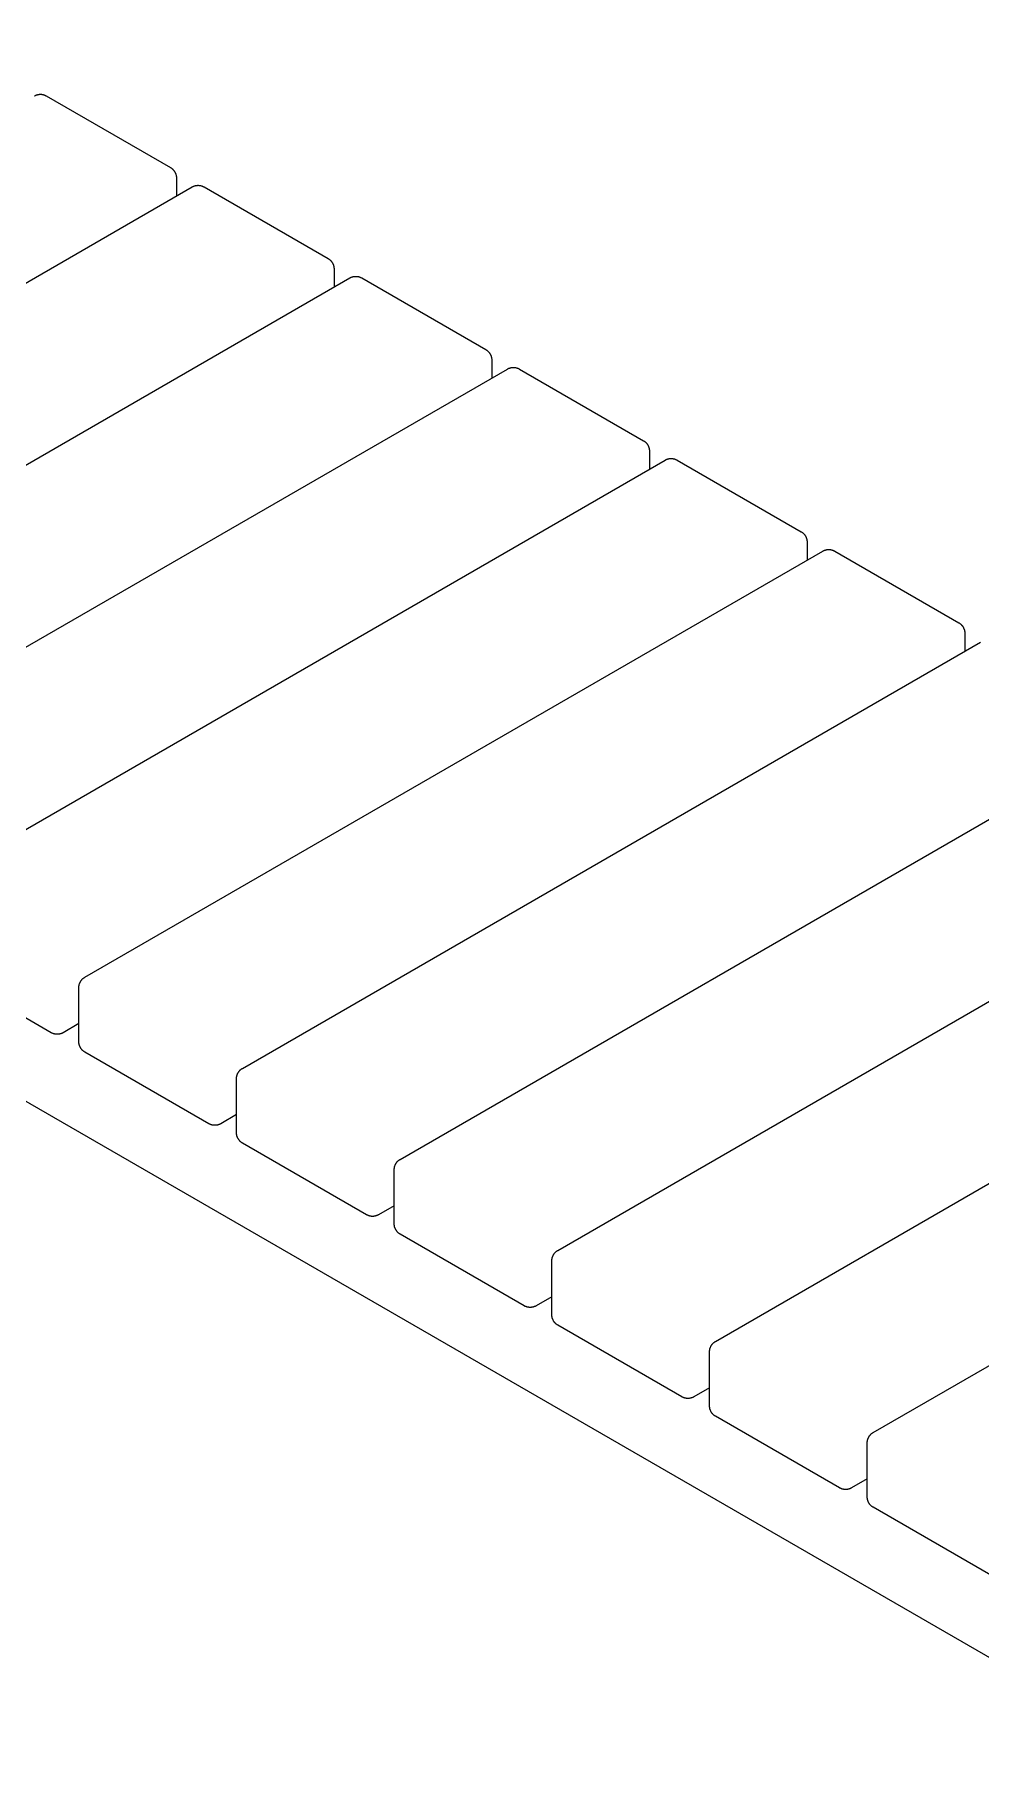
# Model space of a CAD drawing. Header units: millimetres. Extents: x -152 to 4236, y -557 to 2576.
# Drawn here: x 3618.2 to 3880.5, y 649.6 to 1127.5 of the extents above; entities that cross this region are included whole.
import ezdxf

# ---------------------------------------------------------------- set-up
doc = ezdxf.new("R2010")
doc.units = ezdxf.units.MM
doc.layers.add('ZANO_R', color=7, linetype='Continuous', lineweight=0)

msp = doc.modelspace()

# ---------------------------------------------------------------- linework, layer by layer
at = {"layer": 'ZANO_R'}
for p, q in [((3103.58, 1127.55), (3931.41, 649.6)), ((3618.17, 1110.53), (3618.26, 1110.58)), ((3618.26, 1110.58), (3618.36, 1110.63)), ((3618.36, 1110.63), (3618.46, 1110.68)), ((3618.46, 1110.68), (3618.56, 1110.72)), ((3618.56, 1110.72), (3618.67, 1110.76)), ((3618.67, 1110.76), (3618.77, 1110.8)), ((3618.77, 1110.8), (3618.88, 1110.83)), ((3618.88, 1110.83), (3618.99, 1110.86)), ((3618.99, 1110.86), (3619.09, 1110.89)), ((3619.09, 1110.89), (3619.2, 1110.91)), ((3619.2, 1110.91), (3619.31, 1110.93)), ((3619.31, 1110.93), (3619.42, 1110.95)), ((3619.42, 1110.95), (3619.53, 1110.96)), ((3619.53, 1110.96), (3619.64, 1110.96)), ((3619.64, 1110.96), (3619.75, 1110.97)), ((3619.75, 1110.97), (3619.87, 1110.97)), ((3619.87, 1110.97), (3619.98, 1110.96)), ((3619.98, 1110.96), (3620.09, 1110.96)), ((3620.09, 1110.96), (3620.2, 1110.95)), ((3620.2, 1110.95), (3620.31, 1110.93)), ((3620.31, 1110.93), (3620.42, 1110.91)), ((3620.42, 1110.91), (3620.53, 1110.89)), ((3620.53, 1110.89), (3620.63, 1110.86)), ((3620.63, 1110.86), (3620.74, 1110.83)), ((3620.74, 1110.83), (3620.85, 1110.8)), ((3620.85, 1110.8), (3620.95, 1110.76)), ((3620.95, 1110.76), (3621.06, 1110.72)), ((3621.06, 1110.72), (3621.16, 1110.68)), ((3621.16, 1110.68), (3621.26, 1110.63)), ((3621.26, 1110.63), (3621.36, 1110.58)), ((3621.36, 1110.58), (3621.45, 1110.53)), ((3621.45, 1110.53), (3655.87, 1090.66)), ((3655.87, 1090.66), (3655.96, 1090.6)), ((3655.96, 1090.6), (3656.06, 1090.54)), ((3656.06, 1090.54), (3656.15, 1090.48)), ((3656.15, 1090.48), (3656.24, 1090.41)), ((3656.24, 1090.41), (3656.32, 1090.34)), ((3656.32, 1090.34), (3656.41, 1090.27)), ((3656.41, 1090.27), (3656.49, 1090.19)), ((3656.49, 1090.19), (3656.57, 1090.12)), ((3656.57, 1090.12), (3656.65, 1090.04)), ((3656.65, 1090.04), (3656.72, 1089.95)), ((3656.72, 1089.95), (3656.79, 1089.87)), ((3656.79, 1089.87), (3656.86, 1089.78)), ((3656.86, 1089.78), (3656.92, 1089.69)), ((3457.25, 967.14), (3661.88, 1085.29)), ((3656.92, 1089.69), (3656.99, 1089.6)), ((3656.99, 1089.6), (3657.04, 1089.5)), ((3657.04, 1089.5), (3657.1, 1089.41)), ((3657.1, 1089.41), (3657.15, 1089.31)), ((3657.15, 1089.31), (3657.2, 1089.21)), ((3657.2, 1089.21), (3657.25, 1089.11)), ((3657.25, 1089.11), (3657.29, 1089)), ((3657.29, 1089), (3657.33, 1088.9)), ((3657.33, 1088.9), (3657.36, 1088.8)), ((3657.36, 1088.8), (3657.39, 1088.69)), ((3657.39, 1088.69), (3657.42, 1088.58)), ((3657.42, 1088.58), (3657.45, 1088.47)), ((3657.45, 1088.47), (3657.47, 1088.36)), ((3657.47, 1088.36), (3657.48, 1088.25)), ((3657.48, 1088.25), (3657.5, 1088.14)), ((3657.5, 1088.14), (3657.51, 1088.03)), ((3657.51, 1088.03), (3657.51, 1087.92)), ((3657.51, 1087.92), (3657.51, 1087.81)), ((3657.51, 1087.81), (3657.51, 1082.77)), ((3661.88, 1085.29), (3661.98, 1085.34)), ((3661.98, 1085.34), (3662.08, 1085.39)), ((3662.08, 1085.39), (3662.18, 1085.44)), ((3662.18, 1085.44), (3662.28, 1085.48)), ((3662.28, 1085.48), (3662.38, 1085.52)), ((3662.38, 1085.52), (3662.49, 1085.56)), ((3662.49, 1085.56), (3662.6, 1085.59)), ((3662.6, 1085.59), (3662.7, 1085.62)), ((3662.7, 1085.62), (3662.81, 1085.65)), ((3662.81, 1085.65), (3662.92, 1085.67)), ((3662.92, 1085.67), (3663.03, 1085.69)), ((3663.03, 1085.69), (3663.14, 1085.71)), ((3663.14, 1085.71), (3663.25, 1085.72)), ((3663.25, 1085.72), (3663.36, 1085.72)), ((3663.36, 1085.72), (3663.47, 1085.73)), ((3663.47, 1085.73), (3663.58, 1085.73)), ((3663.58, 1085.73), (3663.69, 1085.72)), ((3663.69, 1085.72), (3663.8, 1085.72)), ((3663.8, 1085.72), (3663.91, 1085.71)), ((3663.91, 1085.71), (3664.02, 1085.69)), ((3664.02, 1085.69), (3664.13, 1085.67)), ((3664.13, 1085.67), (3664.24, 1085.65)), ((3664.24, 1085.65), (3664.35, 1085.62)), ((3664.35, 1085.62), (3664.46, 1085.59)), ((3664.46, 1085.59), (3664.56, 1085.56)), ((3664.56, 1085.56), (3664.67, 1085.52)), ((3664.67, 1085.52), (3664.77, 1085.48)), ((3664.77, 1085.48), (3664.87, 1085.44)), ((3664.87, 1085.44), (3664.97, 1085.39)), ((3664.97, 1085.39), (3665.07, 1085.34)), ((3665.07, 1085.34), (3665.17, 1085.29)), ((3665.17, 1085.29), (3699.59, 1065.42)), ((3699.59, 1065.42), (3699.68, 1065.36)), ((3699.68, 1065.36), (3699.77, 1065.3)), ((3699.77, 1065.3), (3699.87, 1065.24)), ((3699.87, 1065.24), (3699.95, 1065.17)), ((3699.95, 1065.17), (3700.04, 1065.1)), ((3700.04, 1065.1), (3700.13, 1065.03)), ((3700.13, 1065.03), (3700.21, 1064.95)), ((3700.21, 1064.95), (3700.29, 1064.88)), ((3700.29, 1064.88), (3700.36, 1064.8)), ((3700.36, 1064.8), (3700.44, 1064.71)), ((3700.44, 1064.71), (3700.51, 1064.63)), ((3700.51, 1064.63), (3700.58, 1064.54)), ((3700.58, 1064.54), (3700.64, 1064.45)), ((3700.64, 1064.45), (3700.7, 1064.36)), ((3700.7, 1064.36), (3700.76, 1064.26)), ((3700.76, 1064.26), (3700.82, 1064.17)), ((3700.82, 1064.17), (3700.87, 1064.07)), ((3700.87, 1064.07), (3700.92, 1063.97)), ((3700.92, 1063.97), (3700.96, 1063.87)), ((3700.96, 1063.87), (3701.01, 1063.76)), ((3701.01, 1063.76), (3701.04, 1063.66)), ((3701.04, 1063.66), (3701.08, 1063.56)), ((3701.08, 1063.56), (3701.11, 1063.45)), ((3701.11, 1063.45), (3701.14, 1063.34)), ((3701.14, 1063.34), (3701.16, 1063.23)), ((3701.16, 1063.23), (3701.18, 1063.12)), ((3701.18, 1063.12), (3701.2, 1063.01)), ((3701.2, 1063.01), (3701.21, 1062.9)), ((3701.21, 1062.9), (3701.22, 1062.79)), ((3701.22, 1062.79), (3701.23, 1062.68)), ((3701.23, 1062.68), (3701.23, 1062.57)), ((3701.23, 1062.57), (3701.23, 1057.53)), ((3500.97, 941.9), (3705.6, 1060.05)), ((3705.6, 1060.05), (3705.7, 1060.1)), ((3705.7, 1060.1), (3705.79, 1060.15)), ((3705.79, 1060.15), (3705.9, 1060.2)), ((3705.9, 1060.2), (3706, 1060.24)), ((3706, 1060.24), (3706.1, 1060.28)), ((3706.1, 1060.28), (3706.21, 1060.32)), ((3706.21, 1060.32), (3706.31, 1060.35)), ((3706.31, 1060.35), (3706.42, 1060.38)), ((3706.42, 1060.38), (3706.53, 1060.41)), ((3706.53, 1060.41), (3706.64, 1060.43)), ((3706.64, 1060.43), (3706.75, 1060.45)), ((3706.75, 1060.45), (3706.86, 1060.47)), ((3706.86, 1060.47), (3706.97, 1060.48)), ((3706.97, 1060.48), (3707.08, 1060.48)), ((3707.08, 1060.48), (3707.19, 1060.49)), ((3707.19, 1060.49), (3707.3, 1060.49)), ((3707.3, 1060.49), (3707.41, 1060.48)), ((3707.41, 1060.48), (3707.52, 1060.48)), ((3707.52, 1060.48), (3707.63, 1060.47)), ((3707.63, 1060.47), (3707.74, 1060.45)), ((3707.74, 1060.45), (3707.85, 1060.43)), ((3707.85, 1060.43), (3707.96, 1060.41)), ((3707.96, 1060.41), (3708.07, 1060.38)), ((3708.07, 1060.38), (3708.17, 1060.35)), ((3708.17, 1060.35), (3708.28, 1060.32)), ((3708.28, 1060.32), (3708.39, 1060.28)), ((3708.39, 1060.28), (3708.49, 1060.24)), ((3708.49, 1060.24), (3708.59, 1060.2)), ((3708.59, 1060.2), (3708.69, 1060.15)), ((3708.69, 1060.15), (3708.79, 1060.1)), ((3708.79, 1060.1), (3708.89, 1060.05)), ((3708.89, 1060.05), (3743.3, 1040.18)), ((3743.3, 1040.18), (3743.4, 1040.12)), ((3743.4, 1040.12), (3743.49, 1040.06)), ((3743.49, 1040.06), (3743.58, 1040)), ((3743.58, 1040), (3743.67, 1039.93)), ((3743.67, 1039.93), (3743.76, 1039.86)), ((3743.76, 1039.86), (3743.84, 1039.79)), ((3743.84, 1039.79), (3743.92, 1039.71)), ((3743.92, 1039.71), (3744, 1039.64)), ((3744, 1039.64), (3744.08, 1039.56)), ((3744.08, 1039.56), (3744.15, 1039.47)), ((3744.15, 1039.47), (3744.22, 1039.39)), ((3744.22, 1039.39), (3744.29, 1039.3)), ((3744.29, 1039.3), (3744.36, 1039.21)), ((3744.36, 1039.21), (3744.42, 1039.12)), ((3744.42, 1039.12), (3744.48, 1039.02)), ((3744.48, 1039.02), (3744.53, 1038.93)), ((3744.53, 1038.93), (3744.59, 1038.83)), ((3744.59, 1038.83), (3744.64, 1038.73)), ((3744.64, 1038.73), (3744.68, 1038.63)), ((3744.68, 1038.63), (3744.72, 1038.52)), ((3744.72, 1038.52), (3744.76, 1038.42)), ((3744.76, 1038.42), (3744.8, 1038.32)), ((3744.8, 1038.32), (3744.83, 1038.21)), ((3744.83, 1038.21), (3744.86, 1038.1)), ((3744.86, 1038.1), (3744.88, 1037.99)), ((3744.88, 1037.99), (3744.9, 1037.88)), ((3744.9, 1037.88), (3744.92, 1037.77)), ((3744.92, 1037.77), (3744.93, 1037.66)), ((3744.93, 1037.66), (3744.94, 1037.55)), ((3744.94, 1037.55), (3744.95, 1037.44)), ((3744.95, 1037.44), (3744.95, 1037.33)), ((3744.95, 1037.33), (3744.95, 1032.29)), ((3544.68, 916.66), (3749.32, 1034.81)), ((3749.32, 1034.81), (3749.41, 1034.86)), ((3749.41, 1034.86), (3749.51, 1034.91)), ((3749.51, 1034.91), (3749.61, 1034.96)), ((3749.61, 1034.96), (3749.71, 1035)), ((3749.71, 1035), (3749.82, 1035.04)), ((3749.82, 1035.04), (3749.92, 1035.08)), ((3749.92, 1035.08), (3750.03, 1035.11)), ((3750.03, 1035.11), (3750.14, 1035.14)), ((3750.14, 1035.14), (3750.24, 1035.17)), ((3750.24, 1035.17), (3750.35, 1035.19)), ((3750.35, 1035.19), (3750.46, 1035.21)), ((3750.46, 1035.21), (3750.57, 1035.23)), ((3750.57, 1035.23), (3750.68, 1035.24)), ((3750.68, 1035.24), (3750.79, 1035.24)), ((3750.79, 1035.24), (3750.9, 1035.25)), ((3750.9, 1035.25), (3751.02, 1035.25)), ((3751.02, 1035.25), (3751.13, 1035.24)), ((3751.13, 1035.24), (3751.24, 1035.24)), ((3751.24, 1035.24), (3751.35, 1035.23)), ((3751.35, 1035.23), (3751.46, 1035.21)), ((3751.46, 1035.21), (3751.57, 1035.19)), ((3751.57, 1035.19), (3751.68, 1035.17)), ((3751.68, 1035.17), (3751.78, 1035.14)), ((3751.78, 1035.14), (3751.89, 1035.11)), ((3751.89, 1035.11), (3752, 1035.08)), ((3752, 1035.08), (3752.1, 1035.04)), ((3752.1, 1035.04), (3752.21, 1035)), ((3752.21, 1035), (3752.31, 1034.96)), ((3752.31, 1034.96), (3752.41, 1034.91)), ((3752.41, 1034.91), (3752.51, 1034.86)), ((3752.51, 1034.86), (3752.6, 1034.81)), ((3752.6, 1034.81), (3787.02, 1014.94)), ((3787.02, 1014.94), (3787.11, 1014.88)), ((3787.11, 1014.88), (3787.21, 1014.82)), ((3787.21, 1014.82), (3787.3, 1014.76)), ((3787.3, 1014.76), (3787.39, 1014.69)), ((3787.39, 1014.69), (3787.47, 1014.62)), ((3787.47, 1014.62), (3787.56, 1014.55)), ((3787.56, 1014.55), (3787.64, 1014.47)), ((3787.64, 1014.47), (3787.72, 1014.4)), ((3787.72, 1014.4), (3787.8, 1014.32)), ((3787.8, 1014.32), (3787.87, 1014.23)), ((3787.87, 1014.23), (3787.94, 1014.15)), ((3787.94, 1014.15), (3788.01, 1014.06)), ((3788.01, 1014.06), (3788.07, 1013.97)), ((3788.07, 1013.97), (3788.14, 1013.88)), ((3788.14, 1013.88), (3788.2, 1013.78)), ((3788.2, 1013.78), (3788.25, 1013.69)), ((3788.25, 1013.69), (3788.3, 1013.59)), ((3788.3, 1013.59), (3788.35, 1013.49)), ((3788.35, 1013.49), (3788.4, 1013.39)), ((3788.4, 1013.39), (3788.44, 1013.28)), ((3788.44, 1013.28), (3788.48, 1013.18)), ((3588.4, 891.42), (3793.03, 1009.57)), ((3788.48, 1013.18), (3788.51, 1013.08)), ((3788.51, 1013.08), (3788.54, 1012.97)), ((3788.54, 1012.97), (3788.57, 1012.86)), ((3788.57, 1012.86), (3788.6, 1012.75)), ((3788.6, 1012.75), (3788.62, 1012.64)), ((3788.62, 1012.64), (3788.63, 1012.53)), ((3788.63, 1012.53), (3788.65, 1012.42)), ((3788.65, 1012.42), (3788.66, 1012.31)), ((3788.66, 1012.31), (3788.66, 1012.2)), ((3788.66, 1012.2), (3788.66, 1012.09)), ((3788.66, 1012.09), (3788.66, 1007.05)), ((3793.03, 1009.57), (3793.13, 1009.62)), ((3793.13, 1009.62), (3793.23, 1009.67)), ((3793.23, 1009.67), (3793.33, 1009.72)), ((3793.33, 1009.72), (3793.43, 1009.76)), ((3793.43, 1009.76), (3793.53, 1009.8)), ((3793.53, 1009.8), (3793.64, 1009.84)), ((3793.64, 1009.84), (3793.75, 1009.87)), ((3793.75, 1009.87), (3793.85, 1009.9)), ((3793.85, 1009.9), (3793.96, 1009.93)), ((3793.96, 1009.93), (3794.07, 1009.95)), ((3794.07, 1009.95), (3794.18, 1009.97)), ((3794.18, 1009.97), (3794.29, 1009.99)), ((3794.29, 1009.99), (3794.4, 1010)), ((3794.4, 1010), (3794.51, 1010.01)), ((3794.51, 1010.01), (3794.62, 1010.01)), ((3794.62, 1010.01), (3794.73, 1010.01)), ((3794.73, 1010.01), (3794.84, 1010.01)), ((3794.84, 1010.01), (3794.95, 1010)), ((3794.95, 1010), (3795.06, 1009.99)), ((3795.06, 1009.99), (3795.17, 1009.97)), ((3795.17, 1009.97), (3795.28, 1009.95)), ((3795.28, 1009.95), (3795.39, 1009.93)), ((3795.39, 1009.93), (3795.5, 1009.9)), ((3795.5, 1009.9), (3795.61, 1009.87)), ((3795.61, 1009.87), (3795.71, 1009.84)), ((3795.71, 1009.84), (3795.82, 1009.8)), ((3795.82, 1009.8), (3795.92, 1009.76)), ((3795.92, 1009.76), (3796.02, 1009.72)), ((3796.02, 1009.72), (3796.13, 1009.67)), ((3796.13, 1009.67), (3796.22, 1009.62)), ((3796.22, 1009.62), (3796.32, 1009.57)), ((3796.32, 1009.57), (3830.74, 989.7)), ((3830.74, 989.7), (3830.83, 989.64)), ((3830.83, 989.64), (3830.92, 989.58)), ((3830.92, 989.58), (3831.02, 989.52)), ((3831.02, 989.52), (3831.11, 989.45)), ((3831.11, 989.45), (3831.19, 989.38)), ((3831.19, 989.38), (3831.28, 989.31)), ((3831.28, 989.31), (3831.36, 989.23)), ((3831.36, 989.23), (3831.44, 989.16)), ((3831.44, 989.16), (3831.51, 989.08)), ((3831.51, 989.08), (3831.59, 988.99)), ((3831.59, 988.99), (3831.66, 988.91)), ((3831.66, 988.91), (3831.73, 988.82)), ((3831.73, 988.82), (3831.79, 988.73)), ((3831.79, 988.73), (3831.85, 988.64)), ((3831.85, 988.64), (3831.91, 988.54)), ((3831.91, 988.54), (3831.97, 988.45)), ((3831.97, 988.45), (3832.02, 988.35)), ((3832.02, 988.35), (3832.07, 988.25)), ((3832.07, 988.25), (3832.11, 988.15)), ((3832.11, 988.15), (3832.16, 988.05)), ((3832.16, 988.05), (3832.19, 987.94)), ((3832.19, 987.94), (3832.23, 987.84)), ((3832.23, 987.84), (3832.26, 987.73)), ((3832.26, 987.73), (3832.29, 987.62)), ((3832.29, 987.62), (3832.31, 987.51)), ((3832.31, 987.51), (3832.33, 987.4)), ((3832.33, 987.4), (3832.35, 987.29)), ((3832.35, 987.29), (3832.36, 987.18)), ((3832.36, 987.18), (3832.37, 987.07)), ((3832.37, 987.07), (3832.38, 986.96)), ((3832.38, 986.96), (3832.38, 986.85)), ((3832.38, 986.85), (3832.38, 981.81)), ((3837.25, 984.56), (3837.36, 984.6)), ((3837.36, 984.6), (3837.46, 984.63)), ((3837.46, 984.63), (3837.57, 984.66)), ((3837.57, 984.66), (3837.68, 984.69)), ((3837.68, 984.69), (3837.79, 984.71)), ((3837.79, 984.71), (3837.9, 984.73)), ((3837.9, 984.73), (3838.01, 984.75)), ((3838.01, 984.75), (3838.12, 984.76)), ((3838.12, 984.76), (3838.23, 984.77)), ((3838.23, 984.77), (3838.34, 984.77)), ((3838.34, 984.77), (3838.45, 984.77)), ((3838.45, 984.77), (3838.56, 984.77)), ((3838.56, 984.77), (3838.67, 984.76)), ((3838.67, 984.76), (3838.78, 984.75)), ((3838.78, 984.75), (3838.89, 984.73)), ((3838.89, 984.73), (3839, 984.71)), ((3839, 984.71), (3839.11, 984.69)), ((3839.11, 984.69), (3839.22, 984.66)), ((3839.22, 984.66), (3839.32, 984.63)), ((3839.32, 984.63), (3839.43, 984.6)), ((3839.43, 984.6), (3839.54, 984.56)), ((3632.12, 866.18), (3836.75, 984.33)), ((3836.75, 984.33), (3836.85, 984.38)), ((3836.85, 984.38), (3836.95, 984.43)), ((3836.95, 984.43), (3837.05, 984.48)), ((3837.05, 984.48), (3837.15, 984.52)), ((3837.15, 984.52), (3837.25, 984.56)), ((3839.54, 984.56), (3839.64, 984.52)), ((3839.64, 984.52), (3839.74, 984.48)), ((3839.74, 984.48), (3839.84, 984.43)), ((3839.84, 984.43), (3839.94, 984.38)), ((3839.94, 984.38), (3840.04, 984.33)), ((3840.04, 984.33), (3874.45, 964.46)), ((3874.45, 964.46), (3874.55, 964.4)), ((3874.55, 964.4), (3874.64, 964.34)), ((3874.64, 964.34), (3874.73, 964.28)), ((3874.73, 964.28), (3874.82, 964.21)), ((3874.82, 964.21), (3874.91, 964.14)), ((3874.91, 964.14), (3874.99, 964.07)), ((3874.99, 964.07), (3875.07, 963.99)), ((3875.07, 963.99), (3875.15, 963.92)), ((3875.15, 963.92), (3875.23, 963.84)), ((3875.23, 963.84), (3875.3, 963.75)), ((3875.3, 963.75), (3875.38, 963.67)), ((3875.38, 963.67), (3875.44, 963.58)), ((3875.44, 963.58), (3875.51, 963.49)), ((3875.51, 963.49), (3875.57, 963.4)), ((3875.57, 963.4), (3875.63, 963.3)), ((3875.63, 963.3), (3875.68, 963.21)), ((3875.68, 963.21), (3875.74, 963.11)), ((3875.74, 963.11), (3875.79, 963.01)), ((3875.79, 963.01), (3875.83, 962.91)), ((3875.83, 962.91), (3875.87, 962.81)), ((3875.87, 962.81), (3875.91, 962.7)), ((3875.91, 962.7), (3875.95, 962.6)), ((3875.95, 962.6), (3875.98, 962.49)), ((3875.98, 962.49), (3876.01, 962.38)), ((3876.01, 962.38), (3876.03, 962.27)), ((3876.03, 962.27), (3876.05, 962.16)), ((3876.05, 962.16), (3876.07, 962.05)), ((3876.07, 962.05), (3876.08, 961.94)), ((3876.08, 961.94), (3876.09, 961.83)), ((3876.09, 961.83), (3876.1, 961.72)), ((3876.1, 961.72), (3876.1, 961.61)), ((3876.1, 961.61), (3876.1, 956.57)), ((3675.83, 840.94), (3880.47, 959.09)), ((3719.55, 815.7), (3924.18, 933.85)), ((3763.27, 790.46), (3967.9, 908.61)), ((3806.98, 765.23), (4011.62, 883.37)), ((3622.82, 850.82), (3588.4, 870.69)), ((3630.94, 865.03), (3631, 865.12)), ((3631, 865.12), (3631.06, 865.22)), ((3631.06, 865.22), (3631.13, 865.31)), ((3631.13, 865.31), (3631.2, 865.39)), ((3631.2, 865.39), (3631.27, 865.48)), ((3631.27, 865.48), (3631.34, 865.56)), ((3631.34, 865.56), (3631.42, 865.64)), ((3631.42, 865.64), (3631.5, 865.72)), ((3631.5, 865.72), (3631.58, 865.8)), ((3631.58, 865.8), (3631.66, 865.87)), ((3631.66, 865.87), (3631.75, 865.94)), ((3631.75, 865.94), (3631.84, 866)), ((3631.84, 866), (3631.93, 866.07)), ((3631.93, 866.07), (3632.02, 866.13)), ((3632.02, 866.13), (3632.12, 866.18)), ((3630.47, 863.34), (3630.48, 863.45)), ((3630.47, 848.3), (3630.47, 863.34)), ((3630.48, 863.56), (3630.49, 863.67)), ((3630.48, 863.45), (3630.48, 863.56)), ((3630.49, 863.67), (3630.5, 863.78)), ((3630.5, 863.78), (3630.52, 863.89)), ((3630.52, 863.89), (3630.54, 864)), ((3630.54, 864), (3630.56, 864.11)), ((3630.56, 864.11), (3630.59, 864.21)), ((3630.59, 864.21), (3630.62, 864.32)), ((3630.62, 864.32), (3630.66, 864.43)), ((3630.66, 864.43), (3630.7, 864.53)), ((3630.7, 864.53), (3630.74, 864.63)), ((3630.74, 864.63), (3630.79, 864.73)), ((3630.79, 864.73), (3630.83, 864.83)), ((3630.83, 864.83), (3630.89, 864.93)), ((3630.89, 864.93), (3630.94, 865.03)), ((3850.7, 739.99), (4055.33, 858.13)), ((3622.91, 850.77), (3622.82, 850.82)), ((3623.01, 850.72), (3622.91, 850.77)), ((3626.01, 850.77), (3625.91, 850.72)), ((3626.1, 850.82), (3626.01, 850.77)), ((3630.47, 853.34), (3626.1, 850.82)), ((3623.11, 850.67), (3623.01, 850.72)), ((3623.21, 850.63), (3623.11, 850.67)), ((3623.32, 850.59), (3623.21, 850.63)), ((3623.42, 850.55), (3623.32, 850.59)), ((3623.53, 850.52), (3623.42, 850.55)), ((3623.64, 850.49), (3623.53, 850.52)), ((3623.74, 850.46), (3623.64, 850.49)), ((3623.85, 850.44), (3623.74, 850.46)), ((3623.96, 850.42), (3623.85, 850.44)), ((3624.07, 850.4), (3623.96, 850.42)), ((3624.18, 850.39), (3624.07, 850.4)), ((3624.29, 850.39), (3624.18, 850.39)), ((3624.4, 850.38), (3624.29, 850.39)), ((3624.52, 850.38), (3624.4, 850.38)), ((3624.63, 850.39), (3624.52, 850.38)), ((3624.74, 850.39), (3624.63, 850.39)), ((3624.85, 850.4), (3624.74, 850.39)), ((3624.96, 850.42), (3624.85, 850.4)), ((3625.07, 850.44), (3624.96, 850.42)), ((3625.18, 850.46), (3625.07, 850.44)), ((3625.28, 850.49), (3625.18, 850.46)), ((3625.39, 850.52), (3625.28, 850.49)), ((3625.5, 850.55), (3625.39, 850.52)), ((3625.6, 850.59), (3625.5, 850.55)), ((3625.71, 850.63), (3625.6, 850.59)), ((3625.81, 850.67), (3625.71, 850.63)), ((3625.91, 850.72), (3625.81, 850.67)), ((3630.48, 848.19), (3630.47, 848.3)), ((3630.48, 848.08), (3630.48, 848.19)), ((3630.49, 847.97), (3630.48, 848.08)), ((3630.5, 847.86), (3630.49, 847.97)), ((3630.52, 847.75), (3630.5, 847.86)), ((3630.54, 847.64), (3630.52, 847.75)), ((3630.56, 847.53), (3630.54, 847.64)), ((3630.59, 847.42), (3630.56, 847.53)), ((3630.62, 847.32), (3630.59, 847.42)), ((3630.66, 847.21), (3630.62, 847.32)), ((3630.7, 847.11), (3630.66, 847.21)), ((3630.74, 847), (3630.7, 847.11)), ((3630.79, 846.9), (3630.74, 847)), ((3630.83, 846.8), (3630.79, 846.9)), ((3630.89, 846.7), (3630.83, 846.8)), ((3630.94, 846.61), (3630.89, 846.7)), ((3631, 846.51), (3630.94, 846.61)), ((3631.06, 846.42), (3631, 846.51)), ((3631.13, 846.33), (3631.06, 846.42)), ((3631.2, 846.24), (3631.13, 846.33)), ((3631.27, 846.16), (3631.2, 846.24)), ((3631.34, 846.08), (3631.27, 846.16)), ((3631.42, 845.99), (3631.34, 846.08)), ((3631.5, 845.92), (3631.42, 845.99)), ((3631.58, 845.84), (3631.5, 845.92)), ((3631.66, 845.77), (3631.58, 845.84)), ((3631.75, 845.7), (3631.66, 845.77)), ((3631.84, 845.63), (3631.75, 845.7)), ((3631.93, 845.57), (3631.84, 845.63)), ((3632.02, 845.51), (3631.93, 845.57)), ((3632.12, 845.45), (3632.02, 845.51)), ((3666.53, 825.58), (3632.12, 845.45)), ((3674.19, 838.21), (3674.2, 838.32)), ((3674.19, 838.1), (3674.19, 838.21)), ((3674.19, 823.06), (3674.19, 838.1)), ((3674.2, 838.32), (3674.21, 838.43)), ((3674.21, 838.43), (3674.22, 838.54)), ((3674.22, 838.54), (3674.24, 838.65)), ((3674.24, 838.65), (3674.26, 838.76)), ((3674.26, 838.76), (3674.28, 838.87)), ((3674.28, 838.87), (3674.31, 838.97)), ((3674.31, 838.97), (3674.34, 839.08)), ((3674.34, 839.08), (3674.38, 839.19)), ((3674.38, 839.19), (3674.41, 839.29)), ((3674.41, 839.29), (3674.46, 839.39)), ((3674.46, 839.39), (3674.5, 839.49)), ((3674.5, 839.49), (3674.55, 839.59)), ((3674.55, 839.59), (3674.6, 839.69)), ((3674.6, 839.69), (3674.66, 839.79)), ((3674.66, 839.79), (3674.72, 839.88)), ((3674.72, 839.88), (3674.78, 839.98)), ((3674.78, 839.98), (3674.84, 840.07)), ((3674.84, 840.07), (3674.91, 840.15)), ((3674.91, 840.15), (3674.98, 840.24)), ((3674.98, 840.24), (3675.06, 840.32)), ((3675.06, 840.32), (3675.13, 840.4)), ((3675.13, 840.4), (3675.21, 840.48)), ((3675.21, 840.48), (3675.29, 840.56)), ((3675.29, 840.56), (3675.38, 840.63)), ((3675.38, 840.63), (3675.47, 840.7)), ((3675.47, 840.7), (3675.55, 840.76)), ((3675.55, 840.76), (3675.65, 840.83)), ((3675.65, 840.83), (3675.74, 840.89)), ((3675.74, 840.89), (3675.83, 840.94)), ((3674.19, 828.1), (3669.82, 825.58)), ((3666.63, 825.53), (3666.53, 825.58)), ((3666.73, 825.48), (3666.63, 825.53)), ((3666.83, 825.43), (3666.73, 825.48)), ((3666.93, 825.39), (3666.83, 825.43)), ((3667.04, 825.35), (3666.93, 825.39)), ((3667.14, 825.31), (3667.04, 825.35)), ((3667.25, 825.28), (3667.14, 825.31)), ((3667.35, 825.25), (3667.25, 825.28)), ((3667.46, 825.22), (3667.35, 825.25)), ((3667.57, 825.2), (3667.46, 825.22)), ((3667.68, 825.18), (3667.57, 825.2)), ((3667.79, 825.16), (3667.68, 825.18)), ((3667.9, 825.15), (3667.79, 825.16)), ((3668.01, 825.15), (3667.9, 825.15)), ((3668.12, 825.14), (3668.01, 825.15)), ((3668.23, 825.14), (3668.12, 825.14)), ((3668.34, 825.15), (3668.23, 825.14)), ((3668.45, 825.15), (3668.34, 825.15)), ((3668.57, 825.16), (3668.45, 825.15)), ((3668.68, 825.18), (3668.57, 825.16)), ((3668.78, 825.2), (3668.68, 825.18)), ((3668.89, 825.22), (3668.78, 825.2)), ((3669, 825.25), (3668.89, 825.22)), ((3669.11, 825.28), (3669, 825.25)), ((3669.21, 825.31), (3669.11, 825.28)), ((3669.32, 825.35), (3669.21, 825.31)), ((3669.42, 825.39), (3669.32, 825.35)), ((3669.52, 825.43), (3669.42, 825.39)), ((3669.63, 825.48), (3669.52, 825.43)), ((3669.72, 825.53), (3669.63, 825.48)), ((3669.82, 825.58), (3669.72, 825.53)), ((3674.19, 822.95), (3674.19, 823.06)), ((3674.2, 822.84), (3674.19, 822.95)), ((3674.21, 822.73), (3674.2, 822.84)), ((3674.22, 822.62), (3674.21, 822.73)), ((3674.24, 822.51), (3674.22, 822.62)), ((3674.26, 822.4), (3674.24, 822.51)), ((3674.28, 822.29), (3674.26, 822.4)), ((3674.31, 822.18), (3674.28, 822.29)), ((3674.34, 822.08), (3674.31, 822.18)), ((3674.38, 821.97), (3674.34, 822.08)), ((3674.41, 821.87), (3674.38, 821.97)), ((3674.46, 821.76), (3674.41, 821.87)), ((3674.5, 821.66), (3674.46, 821.76)), ((3674.55, 821.56), (3674.5, 821.66)), ((3674.6, 821.46), (3674.55, 821.56)), ((3674.66, 821.37), (3674.6, 821.46)), ((3674.72, 821.27), (3674.66, 821.37)), ((3674.78, 821.18), (3674.72, 821.27)), ((3674.84, 821.09), (3674.78, 821.18)), ((3674.91, 821), (3674.84, 821.09)), ((3674.98, 820.92), (3674.91, 821)), ((3675.06, 820.84), (3674.98, 820.92)), ((3675.13, 820.75), (3675.06, 820.84)), ((3675.21, 820.68), (3675.13, 820.75)), ((3675.29, 820.6), (3675.21, 820.68)), ((3675.38, 820.53), (3675.29, 820.6)), ((3675.47, 820.46), (3675.38, 820.53)), ((3675.55, 820.39), (3675.47, 820.46)), ((3675.65, 820.33), (3675.55, 820.39)), ((3675.74, 820.27), (3675.65, 820.33)), ((3675.83, 820.21), (3675.74, 820.27)), ((3710.25, 800.34), (3675.83, 820.21)), ((3717.91, 813.08), (3717.92, 813.19)), ((3717.91, 812.97), (3717.91, 813.08)), ((3717.91, 812.86), (3717.91, 812.97)), ((3717.91, 797.82), (3717.91, 812.86)), ((3717.92, 813.19), (3717.94, 813.3)), ((3717.94, 813.3), (3717.95, 813.41)), ((3717.95, 813.41), (3717.97, 813.52)), ((3717.97, 813.52), (3718, 813.63)), ((3718, 813.63), (3718.03, 813.73)), ((3718.03, 813.73), (3718.06, 813.84)), ((3718.06, 813.84), (3718.09, 813.95)), ((3718.09, 813.95), (3718.13, 814.05)), ((3718.13, 814.05), (3718.17, 814.15)), ((3718.17, 814.15), (3718.22, 814.26)), ((3718.22, 814.26), (3718.27, 814.35)), ((3718.27, 814.35), (3718.32, 814.45)), ((3718.32, 814.45), (3718.38, 814.55)), ((3718.38, 814.55), (3718.43, 814.64)), ((3718.43, 814.64), (3718.5, 814.74)), ((3718.5, 814.74), (3718.56, 814.83)), ((3718.56, 814.83), (3718.63, 814.91)), ((3718.63, 814.91), (3718.7, 815)), ((3718.7, 815), (3718.77, 815.08)), ((3718.77, 815.08), (3718.85, 815.16)), ((3718.85, 815.16), (3718.93, 815.24)), ((3718.93, 815.24), (3719.01, 815.32)), ((3719.01, 815.32), (3719.1, 815.39)), ((3719.1, 815.39), (3719.18, 815.46)), ((3719.18, 815.46), (3719.27, 815.52)), ((3719.27, 815.52), (3719.36, 815.59)), ((3719.36, 815.59), (3719.46, 815.65)), ((3719.46, 815.65), (3719.55, 815.7)), ((3710.35, 800.29), (3710.25, 800.34)), ((3710.45, 800.24), (3710.35, 800.29)), ((3710.55, 800.19), (3710.45, 800.24)), ((3710.65, 800.15), (3710.55, 800.19)), ((3710.75, 800.11), (3710.65, 800.15)), ((3710.86, 800.07), (3710.75, 800.11)), ((3710.96, 800.04), (3710.86, 800.07)), ((3711.07, 800.01), (3710.96, 800.04)), ((3711.18, 799.98), (3711.07, 800.01)), ((3711.29, 799.96), (3711.18, 799.98)), ((3711.4, 799.94), (3711.29, 799.96)), ((3711.51, 799.92), (3711.4, 799.94)), ((3711.62, 799.91), (3711.51, 799.92)), ((3711.73, 799.91), (3711.62, 799.91)), ((3711.84, 799.9), (3711.73, 799.91)), ((3711.95, 799.9), (3711.84, 799.9)), ((3712.06, 799.91), (3711.95, 799.9)), ((3712.17, 799.91), (3712.06, 799.91)), ((3712.28, 799.92), (3712.17, 799.91)), ((3712.39, 799.94), (3712.28, 799.92)), ((3712.5, 799.96), (3712.39, 799.94)), ((3712.61, 799.98), (3712.5, 799.96)), ((3712.72, 800.01), (3712.61, 799.98)), ((3712.83, 800.04), (3712.72, 800.01)), ((3712.93, 800.07), (3712.83, 800.04)), ((3713.04, 800.11), (3712.93, 800.07)), ((3713.14, 800.15), (3713.04, 800.11)), ((3713.24, 800.19), (3713.14, 800.15)), ((3713.34, 800.24), (3713.24, 800.19)), ((3713.44, 800.29), (3713.34, 800.24)), ((3713.54, 800.34), (3713.44, 800.29)), ((3717.91, 802.86), (3713.54, 800.34)), ((3717.91, 797.71), (3717.91, 797.82)), ((3717.91, 797.6), (3717.91, 797.71)), ((3717.92, 797.49), (3717.91, 797.6)), ((3717.94, 797.38), (3717.92, 797.49)), ((3717.95, 797.27), (3717.94, 797.38)), ((3717.97, 797.16), (3717.95, 797.27)), ((3718, 797.05), (3717.97, 797.16)), ((3718.03, 796.94), (3718, 797.05)), ((3718.06, 796.84), (3718.03, 796.94)), ((3718.09, 796.73), (3718.06, 796.84)), ((3718.13, 796.63), (3718.09, 796.73)), ((3718.17, 796.52), (3718.13, 796.63)), ((3718.22, 796.42), (3718.17, 796.52)), ((3718.27, 796.32), (3718.22, 796.42)), ((3718.32, 796.22), (3718.27, 796.32)), ((3718.38, 796.13), (3718.32, 796.22)), ((3718.43, 796.03), (3718.38, 796.13)), ((3718.5, 795.94), (3718.43, 796.03)), ((3718.56, 795.85), (3718.5, 795.94)), ((3718.63, 795.76), (3718.56, 795.85)), ((3718.7, 795.68), (3718.63, 795.76)), ((3718.77, 795.6), (3718.7, 795.68)), ((3718.85, 795.51), (3718.77, 795.6)), ((3718.93, 795.44), (3718.85, 795.51)), ((3719.01, 795.36), (3718.93, 795.44)), ((3719.1, 795.29), (3719.01, 795.36)), ((3719.18, 795.22), (3719.1, 795.29)), ((3719.27, 795.15), (3719.18, 795.22)), ((3719.36, 795.09), (3719.27, 795.15)), ((3719.46, 795.03), (3719.36, 795.09)), ((3719.55, 794.97), (3719.46, 795.03)), ((3753.97, 775.1), (3719.55, 794.97)), ((3761.77, 788.6), (3761.81, 788.71)), ((3761.81, 788.71), (3761.85, 788.81)), ((3761.85, 788.81), (3761.89, 788.91)), ((3761.89, 788.91), (3761.94, 789.02)), ((3761.94, 789.02), (3761.98, 789.11)), ((3761.98, 789.11), (3762.04, 789.21)), ((3762.04, 789.21), (3762.09, 789.31)), ((3762.09, 789.31), (3762.15, 789.4)), ((3762.15, 789.4), (3762.21, 789.5)), ((3762.21, 789.5), (3762.28, 789.59)), ((3762.28, 789.59), (3762.35, 789.67)), ((3762.35, 789.67), (3762.42, 789.76)), ((3762.42, 789.76), (3762.49, 789.84)), ((3762.49, 789.84), (3762.57, 789.92)), ((3762.57, 789.92), (3762.65, 790)), ((3762.65, 790), (3762.73, 790.08)), ((3762.73, 790.08), (3762.81, 790.15)), ((3762.81, 790.15), (3762.9, 790.22)), ((3762.9, 790.22), (3762.99, 790.28)), ((3762.99, 790.28), (3763.08, 790.35)), ((3763.08, 790.35), (3763.17, 790.41)), ((3763.17, 790.41), (3763.27, 790.46)), ((3761.62, 787.62), (3761.63, 787.73)), ((3761.62, 772.58), (3761.62, 787.62)), ((3761.63, 787.84), (3761.64, 787.95)), ((3761.63, 787.73), (3761.63, 787.84)), ((3761.64, 787.95), (3761.65, 788.06)), ((3761.65, 788.06), (3761.67, 788.17)), ((3761.67, 788.17), (3761.69, 788.28)), ((3761.69, 788.28), (3761.72, 788.39)), ((3761.72, 788.39), (3761.74, 788.49)), ((3761.74, 788.49), (3761.77, 788.6)), ((3754.06, 775.05), (3753.97, 775.1)), ((3754.16, 775), (3754.06, 775.05)), ((3754.26, 774.95), (3754.16, 775)), ((3754.37, 774.91), (3754.26, 774.95)), ((3754.47, 774.87), (3754.37, 774.91)), ((3754.57, 774.83), (3754.47, 774.87)), ((3754.68, 774.8), (3754.57, 774.83)), ((3754.79, 774.77), (3754.68, 774.8)), ((3754.89, 774.74), (3754.79, 774.77)), ((3755, 774.72), (3754.89, 774.74)), ((3755.11, 774.7), (3755, 774.72)), ((3755.22, 774.69), (3755.11, 774.7)), ((3755.33, 774.67), (3755.22, 774.69)), ((3755.44, 774.67), (3755.33, 774.67)), ((3755.56, 774.66), (3755.44, 774.67)), ((3755.67, 774.66), (3755.56, 774.66)), ((3755.78, 774.67), (3755.67, 774.66)), ((3755.89, 774.67), (3755.78, 774.67)), ((3756, 774.69), (3755.89, 774.67)), ((3756.11, 774.7), (3756, 774.69)), ((3756.22, 774.72), (3756.11, 774.7)), ((3756.33, 774.74), (3756.22, 774.72)), ((3756.43, 774.77), (3756.33, 774.74)), ((3756.54, 774.8), (3756.43, 774.77)), ((3756.65, 774.83), (3756.54, 774.8)), ((3756.75, 774.87), (3756.65, 774.83)), ((3756.86, 774.91), (3756.75, 774.87)), ((3756.96, 774.95), (3756.86, 774.91)), ((3757.06, 775), (3756.96, 774.95)), ((3757.16, 775.05), (3757.06, 775)), ((3757.25, 775.1), (3757.16, 775.05)), ((3761.62, 777.62), (3757.25, 775.1)), ((3761.63, 772.47), (3761.62, 772.58)), ((3761.63, 772.36), (3761.63, 772.47)), ((3761.64, 772.25), (3761.63, 772.36)), ((3761.65, 772.14), (3761.64, 772.25)), ((3761.67, 772.03), (3761.65, 772.14)), ((3761.69, 771.92), (3761.67, 772.03)), ((3761.72, 771.81), (3761.69, 771.92)), ((3761.74, 771.7), (3761.72, 771.81)), ((3761.77, 771.6), (3761.74, 771.7)), ((3761.81, 771.49), (3761.77, 771.6)), ((3761.85, 771.39), (3761.81, 771.49)), ((3761.89, 771.28), (3761.85, 771.39)), ((3761.94, 771.18), (3761.89, 771.28)), ((3761.98, 771.08), (3761.94, 771.18)), ((3762.04, 770.98), (3761.98, 771.08)), ((3762.09, 770.89), (3762.04, 770.98)), ((3762.15, 770.79), (3762.09, 770.89)), ((3762.21, 770.7), (3762.15, 770.79)), ((3762.28, 770.61), (3762.21, 770.7)), ((3762.35, 770.52), (3762.28, 770.61)), ((3762.42, 770.44), (3762.35, 770.52)), ((3762.49, 770.36), (3762.42, 770.44)), ((3762.57, 770.27), (3762.49, 770.36)), ((3762.65, 770.2), (3762.57, 770.27)), ((3762.73, 770.12), (3762.65, 770.2)), ((3762.81, 770.05), (3762.73, 770.12)), ((3762.9, 769.98), (3762.81, 770.05)), ((3762.99, 769.91), (3762.9, 769.98)), ((3763.08, 769.85), (3762.99, 769.91)), ((3763.17, 769.79), (3763.08, 769.85)), ((3763.27, 769.73), (3763.17, 769.79)), ((3797.68, 749.86), (3763.27, 769.73)), ((3806.28, 764.68), (3806.36, 764.76)), ((3806.36, 764.76), (3806.45, 764.84)), ((3806.45, 764.84), (3806.53, 764.91)), ((3806.53, 764.91), (3806.62, 764.98)), ((3806.62, 764.98), (3806.7, 765.04)), ((3806.7, 765.04), (3806.8, 765.11)), ((3806.8, 765.11), (3806.89, 765.17)), ((3806.89, 765.17), (3806.98, 765.23)), ((3805.34, 762.49), (3805.35, 762.6)), ((3805.34, 762.38), (3805.34, 762.49)), ((3805.34, 747.34), (3805.34, 762.38)), ((3805.35, 762.6), (3805.36, 762.71)), ((3805.36, 762.71), (3805.37, 762.82)), ((3805.37, 762.82), (3805.39, 762.93)), ((3805.39, 762.93), (3805.41, 763.04)), ((3805.41, 763.04), (3805.43, 763.15)), ((3805.43, 763.15), (3805.46, 763.26)), ((3805.46, 763.26), (3805.49, 763.36)), ((3805.49, 763.36), (3805.53, 763.47)), ((3805.53, 763.47), (3805.56, 763.57)), ((3805.56, 763.57), (3805.61, 763.67)), ((3805.61, 763.67), (3805.65, 763.78)), ((3805.65, 763.78), (3805.7, 763.88)), ((3805.7, 763.88), (3805.75, 763.97)), ((3805.75, 763.97), (3805.81, 764.07)), ((3805.81, 764.07), (3805.87, 764.16)), ((3805.87, 764.16), (3805.93, 764.26)), ((3805.93, 764.26), (3805.99, 764.35)), ((3805.99, 764.35), (3806.06, 764.43)), ((3806.06, 764.43), (3806.13, 764.52)), ((3806.13, 764.52), (3806.21, 764.6)), ((3806.21, 764.6), (3806.28, 764.68)), ((3805.34, 752.39), (3800.97, 749.86)), ((3797.78, 749.81), (3797.68, 749.86)), ((3797.88, 749.76), (3797.78, 749.81)), ((3797.98, 749.71), (3797.88, 749.76)), ((3798.08, 749.67), (3797.98, 749.71)), ((3798.19, 749.63), (3798.08, 749.67)), ((3798.29, 749.59), (3798.19, 749.63)), ((3798.4, 749.56), (3798.29, 749.59)), ((3798.5, 749.53), (3798.4, 749.56)), ((3798.61, 749.5), (3798.5, 749.53)), ((3798.72, 749.48), (3798.61, 749.5)), ((3798.83, 749.46), (3798.72, 749.48)), ((3798.94, 749.45), (3798.83, 749.46)), ((3799.05, 749.43), (3798.94, 749.45)), ((3799.16, 749.43), (3799.05, 749.43)), ((3799.27, 749.42), (3799.16, 749.43)), ((3799.38, 749.42), (3799.27, 749.42)), ((3799.49, 749.43), (3799.38, 749.42)), ((3799.6, 749.43), (3799.49, 749.43)), ((3799.72, 749.45), (3799.6, 749.43)), ((3799.83, 749.46), (3799.72, 749.45)), ((3799.93, 749.48), (3799.83, 749.46)), ((3800.04, 749.5), (3799.93, 749.48)), ((3800.15, 749.53), (3800.04, 749.5)), ((3800.26, 749.56), (3800.15, 749.53)), ((3800.36, 749.59), (3800.26, 749.56)), ((3800.47, 749.63), (3800.36, 749.59)), ((3800.57, 749.67), (3800.47, 749.63)), ((3800.68, 749.71), (3800.57, 749.67)), ((3800.78, 749.76), (3800.68, 749.71)), ((3800.87, 749.81), (3800.78, 749.76)), ((3800.97, 749.86), (3800.87, 749.81)), ((3805.34, 747.23), (3805.34, 747.34)), ((3805.35, 747.12), (3805.34, 747.23)), ((3805.36, 747.01), (3805.35, 747.12)), ((3805.37, 746.9), (3805.36, 747.01)), ((3805.39, 746.79), (3805.37, 746.9)), ((3805.41, 746.68), (3805.39, 746.79)), ((3805.43, 746.57), (3805.41, 746.68)), ((3805.46, 746.46), (3805.43, 746.57)), ((3805.49, 746.36), (3805.46, 746.46)), ((3805.53, 746.25), (3805.49, 746.36)), ((3805.56, 746.15), (3805.53, 746.25)), ((3805.61, 746.04), (3805.56, 746.15)), ((3805.65, 745.94), (3805.61, 746.04)), ((3805.7, 745.84), (3805.65, 745.94)), ((3805.75, 745.74), (3805.7, 745.84)), ((3805.81, 745.65), (3805.75, 745.74)), ((3805.87, 745.55), (3805.81, 745.65)), ((3805.93, 745.46), (3805.87, 745.55)), ((3805.99, 745.37), (3805.93, 745.46)), ((3806.06, 745.28), (3805.99, 745.37)), ((3806.13, 745.2), (3806.06, 745.28)), ((3806.21, 745.12), (3806.13, 745.2)), ((3806.28, 745.03), (3806.21, 745.12)), ((3806.36, 744.96), (3806.28, 745.03)), ((3806.45, 744.88), (3806.36, 744.96)), ((3806.53, 744.81), (3806.45, 744.88)), ((3806.62, 744.74), (3806.53, 744.81)), ((3806.7, 744.67), (3806.62, 744.74)), ((3806.8, 744.61), (3806.7, 744.67)), ((3806.89, 744.55), (3806.8, 744.61)), ((3806.98, 744.49), (3806.89, 744.55)), ((3841.4, 724.62), (3806.98, 744.49)), ((3849.06, 737.36), (3849.07, 737.47)), ((3849.06, 737.25), (3849.06, 737.36)), ((3849.06, 737.14), (3849.06, 737.25)), ((3849.06, 722.1), (3849.06, 737.14)), ((3849.07, 737.47), (3849.09, 737.58)), ((3849.09, 737.58), (3849.1, 737.69)), ((3849.1, 737.69), (3849.12, 737.8)), ((3849.12, 737.8), (3849.15, 737.91)), ((3849.15, 737.91), (3849.18, 738.02)), ((3849.18, 738.02), (3849.21, 738.12)), ((3849.21, 738.12), (3849.24, 738.23)), ((3849.24, 738.23), (3849.28, 738.33)), ((3849.28, 738.33), (3849.32, 738.43)), ((3849.32, 738.43), (3849.37, 738.54)), ((3849.37, 738.54), (3849.42, 738.64)), ((3849.42, 738.64), (3849.47, 738.73)), ((3849.47, 738.73), (3849.53, 738.83)), ((3849.53, 738.83), (3849.58, 738.92)), ((3849.58, 738.92), (3849.65, 739.02)), ((3849.65, 739.02), (3849.71, 739.11)), ((3849.71, 739.11), (3849.78, 739.19)), ((3849.78, 739.19), (3849.85, 739.28)), ((3849.85, 739.28), (3849.92, 739.36)), ((3849.92, 739.36), (3850, 739.44)), ((3850, 739.44), (3850.08, 739.52)), ((3850.08, 739.52), (3850.16, 739.6)), ((3850.16, 739.6), (3850.25, 739.67)), ((3850.25, 739.67), (3850.33, 739.74)), ((3850.33, 739.74), (3850.42, 739.8)), ((3850.42, 739.8), (3850.51, 739.87)), ((3850.51, 739.87), (3850.61, 739.93)), ((3850.61, 739.93), (3850.7, 739.99)), ((3849.06, 727.15), (3844.69, 724.62)), ((3841.5, 724.57), (3841.4, 724.62)), ((3841.6, 724.52), (3841.5, 724.57)), ((3841.7, 724.47), (3841.6, 724.52)), ((3841.8, 724.43), (3841.7, 724.47)), ((3841.9, 724.39), (3841.8, 724.43)), ((3842.01, 724.35), (3841.9, 724.39)), ((3842.11, 724.32), (3842.01, 724.35)), ((3842.22, 724.29), (3842.11, 724.32)), ((3842.33, 724.26), (3842.22, 724.29)), ((3842.44, 724.24), (3842.33, 724.26)), ((3842.55, 724.22), (3842.44, 724.24)), ((3842.66, 724.21), (3842.55, 724.22)), ((3842.77, 724.19), (3842.66, 724.21)), ((3842.88, 724.19), (3842.77, 724.19)), ((3842.99, 724.18), (3842.88, 724.19)), ((3843.1, 724.18), (3842.99, 724.18)), ((3843.21, 724.19), (3843.1, 724.18)), ((3843.32, 724.19), (3843.21, 724.19)), ((3843.43, 724.21), (3843.32, 724.19)), ((3843.54, 724.22), (3843.43, 724.21)), ((3843.65, 724.24), (3843.54, 724.22)), ((3843.76, 724.26), (3843.65, 724.24)), ((3843.87, 724.29), (3843.76, 724.26)), ((3843.98, 724.32), (3843.87, 724.29)), ((3844.08, 724.35), (3843.98, 724.32)), ((3844.19, 724.39), (3844.08, 724.35)), ((3844.29, 724.43), (3844.19, 724.39)), ((3844.39, 724.47), (3844.29, 724.43)), ((3844.49, 724.52), (3844.39, 724.47)), ((3844.59, 724.57), (3844.49, 724.52)), ((3844.69, 724.62), (3844.59, 724.57)), ((3849.06, 721.99), (3849.06, 722.1)), ((3849.06, 721.88), (3849.06, 721.99)), ((3849.07, 721.77), (3849.06, 721.88)), ((3849.09, 721.66), (3849.07, 721.77)), ((3849.1, 721.55), (3849.09, 721.66)), ((3849.12, 721.44), (3849.1, 721.55)), ((3849.15, 721.33), (3849.12, 721.44)), ((3849.18, 721.22), (3849.15, 721.33)), ((3849.21, 721.12), (3849.18, 721.22)), ((3849.24, 721.01), (3849.21, 721.12)), ((3849.28, 720.91), (3849.24, 721.01)), ((3849.32, 720.8), (3849.28, 720.91)), ((3849.37, 720.7), (3849.32, 720.8)), ((3849.42, 720.6), (3849.37, 720.7)), ((3849.47, 720.5), (3849.42, 720.6)), ((3849.53, 720.41), (3849.47, 720.5)), ((3849.58, 720.31), (3849.53, 720.41)), ((3849.65, 720.22), (3849.58, 720.31)), ((3849.71, 720.13), (3849.65, 720.22)), ((3849.78, 720.04), (3849.71, 720.13)), ((3849.85, 719.96), (3849.78, 720.04)), ((3849.92, 719.88), (3849.85, 719.96)), ((3850, 719.8), (3849.92, 719.88)), ((3850.08, 719.72), (3850, 719.8)), ((3850.16, 719.64), (3850.08, 719.72)), ((3850.25, 719.57), (3850.16, 719.64)), ((3850.33, 719.5), (3850.25, 719.57)), ((3850.42, 719.43), (3850.33, 719.5)), ((3850.51, 719.37), (3850.42, 719.43)), ((3850.61, 719.31), (3850.51, 719.37)), ((3850.7, 719.25), (3850.61, 719.31)), ((3885.12, 699.38), (3850.7, 719.25))]:
    msp.add_line(p, q, dxfattribs=at)

doc.saveas('drawing.dxf')
